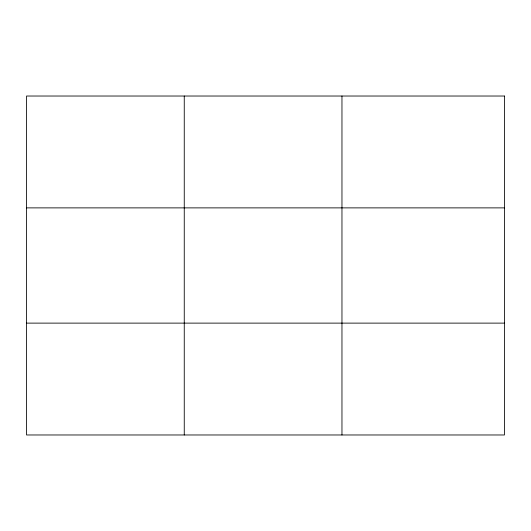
<?xml version="1.0" encoding="UTF-8"?>
<svg xmlns="http://www.w3.org/2000/svg" width="531" height="531" viewBox="0 0 531 531"><rect width="100%" height="100%" fill="white"/><g stroke="black" fill="none" stroke-linecap="round" stroke-linejoin="round"><path stroke-width="0.8" d="M184.257 434.975L184.257 96.025M341.964 434.975L341.964 96.025M26.55 207.88L504.45 207.88M26.55 323.12L504.45 323.12M504.45 96.025L504.45 434.975L26.55 434.975L26.55 96.025L504.45 96.025"/></g></svg>
